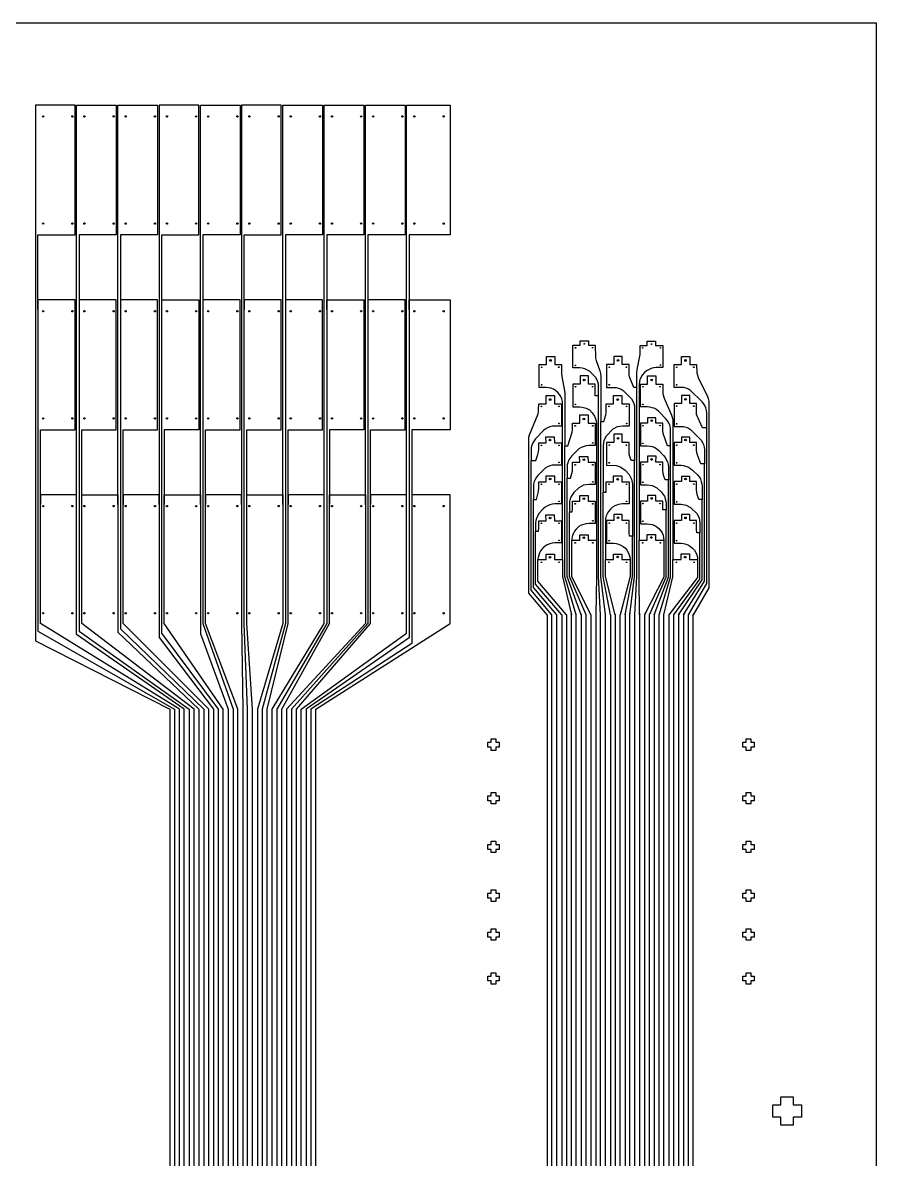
# Model space of a CAD drawing. Header units: inches. Extents: x 12.5 to 52.5, y 12.5 to 82.5.
# Drawn here: x 26.24 to 52.52, y 47.47 to 82.47 of the extents above; entities that cross this region are included whole.
import ezdxf

# ---------------------------------------------------------------- set-up
doc = ezdxf.new("R2010")
doc.units = ezdxf.units.IN
doc.header["$MEASUREMENT"] = 0
doc.layers.add('Foil', color=5, linetype='Continuous')

msp = doc.modelspace()

# ---------------------------------------------------------------- linework, layer by layer
at = {"layer": 'Foil'}
for p, q in [((12.515, 82.466), (52.515, 82.466)), ((52.515, 82.466), (52.515, 12.466)), ((27.847, 79.93), (26.627, 79.93)), ((26.627, 79.93), (26.627, 63.435)), ((27.847, 75.93), (27.847, 79.93)), ((27.897, 67.93), (27.897, 79.93)), ((27.897, 79.93), (29.117, 79.93)), ((29.117, 79.93), (29.117, 75.93)), ((29.167, 67.93), (29.167, 79.93)), ((29.167, 79.93), (30.387, 79.93)), ((30.387, 79.93), (30.387, 75.93)), ((31.657, 79.93), (30.437, 79.93)), ((30.437, 79.93), (30.437, 67.93)), ((31.657, 75.93), (31.657, 79.93)), ((31.707, 67.93), (31.707, 79.93)), ((31.707, 79.93), (32.927, 79.93)), ((32.927, 79.93), (32.927, 75.93)), ((34.197, 79.93), (32.977, 79.93)), ((32.977, 79.93), (32.977, 67.93)), ((34.197, 75.93), (34.197, 79.93)), ((34.247, 67.93), (34.247, 79.93)), ((34.247, 79.93), (35.467, 79.93)), ((35.467, 79.93), (35.467, 75.93)), ((35.517, 67.93), (35.517, 79.93)), ((35.517, 79.93), (36.737, 79.93)), ((36.737, 79.93), (36.737, 75.93)), ((36.787, 67.93), (36.787, 79.93)), ((36.787, 79.93), (38.007, 79.93)), ((38.007, 79.93), (38.007, 75.93)), ((38.057, 67.93), (38.057, 79.93)), ((38.057, 79.93), (39.397, 79.93)), ((39.397, 79.93), (39.397, 75.93)), ((26.707, 73.93), (26.707, 75.93)), ((26.707, 75.93), (27.847, 75.93)), ((29.117, 75.93), (27.977, 75.93)), ((27.977, 75.93), (27.977, 73.93)), ((30.387, 75.93), (29.247, 75.93)), ((29.247, 75.93), (29.247, 73.93)), ((30.517, 73.93), (30.517, 75.93)), ((30.517, 75.93), (31.657, 75.93)), ((32.927, 75.93), (31.787, 75.93)), ((31.787, 75.93), (31.787, 73.93)), ((33.057, 73.93), (33.057, 75.93)), ((33.057, 75.93), (34.197, 75.93)), ((35.467, 75.93), (34.327, 75.93)), ((34.327, 75.93), (34.327, 73.93)), ((36.737, 75.93), (35.597, 75.93)), ((35.597, 75.93), (35.597, 73.93)), ((38.007, 75.93), (36.867, 75.93)), ((36.867, 75.93), (36.867, 73.93)), ((39.397, 75.93), (38.137, 75.93)), ((38.137, 75.93), (38.137, 73.93)), ((26.707, 73.93), (26.707, 73.63)), ((26.707, 73.63), (26.707, 73.93)), ((27.847, 73.93), (26.707, 73.93)), ((26.707, 73.93), (26.707, 63.731)), ((27.847, 69.93), (27.847, 73.93)), ((29.117, 73.93), (27.977, 73.93)), ((27.977, 73.93), (27.977, 73.63)), ((27.977, 73.93), (27.977, 63.729)), ((29.117, 69.93), (29.117, 73.93)), ((29.247, 73.93), (29.247, 73.63)), ((30.387, 73.93), (29.247, 73.93)), ((29.247, 73.93), (29.247, 63.799)), ((30.387, 69.93), (30.387, 73.93)), ((30.517, 73.63), (30.517, 73.93)), ((30.517, 73.93), (31.657, 73.93)), ((30.517, 63.669), (30.517, 73.93)), ((31.657, 73.93), (31.657, 69.93)), ((31.787, 73.93), (31.787, 73.63)), ((32.927, 73.93), (31.787, 73.93)), ((31.787, 73.93), (31.787, 63.968)), ((32.927, 69.93), (32.927, 73.93)), ((34.197, 73.93), (33.057, 73.93)), ((33.057, 73.93), (33.057, 73.63)), ((33.057, 63.968), (33.057, 73.93)), ((34.197, 69.93), (34.197, 73.93)), ((35.467, 73.93), (34.327, 73.93)), ((34.327, 73.93), (34.327, 63.968)), ((34.327, 73.93), (34.327, 73.63)), ((35.467, 69.93), (35.467, 73.93)), ((35.597, 73.93), (35.597, 63.968)), ((35.597, 73.63), (35.597, 73.93)), ((35.597, 73.93), (36.737, 73.93)), ((36.737, 73.93), (36.737, 69.93)), ((38.007, 73.93), (36.867, 73.93)), ((36.867, 73.93), (36.867, 63.968)), ((36.867, 73.93), (36.867, 73.63)), ((38.007, 69.93), (38.007, 73.93)), ((38.137, 73.63), (38.137, 73.93)), ((38.137, 73.93), (39.397, 73.93)), ((38.137, 73.93), (38.137, 63.519)), ((39.397, 73.93), (39.397, 69.93)), ((43.174, 71.835), (43.174, 72.536)), ((43.174, 72.536), (43.397, 72.536)), ((43.397, 72.536), (43.397, 72.666)), ((43.397, 72.666), (43.654, 72.666)), ((43.654, 72.666), (43.654, 72.536)), ((43.654, 72.536), (43.864, 72.536)), ((43.864, 72.536), (43.872, 72.144)), ((45.243, 72.253), (45.243, 72.531)), ((45.243, 72.531), (45.466, 72.531)), ((45.466, 72.531), (45.466, 72.661)), ((45.466, 72.661), (45.723, 72.661)), ((45.723, 72.661), (45.723, 72.531)), ((45.723, 72.531), (45.948, 72.531)), ((45.948, 72.531), (45.948, 71.846)), ((42.358, 71.936), (42.358, 72.191)), ((42.358, 72.191), (42.615, 72.191)), ((42.615, 72.191), (42.615, 71.936)), ((43.872, 72.144), (43.894, 72.06)), ((44.694, 72.191), (44.437, 72.191)), ((44.437, 72.191), (44.437, 71.936)), ((44.694, 71.936), (44.694, 72.191)), ((45.154, 71.782), (45.243, 72.253)), ((46.515, 71.936), (46.515, 72.191)), ((46.515, 72.191), (46.772, 72.191)), ((46.772, 72.191), (46.772, 71.936)), ((42.135, 71.236), (42.135, 71.936)), ((42.135, 71.936), (42.358, 71.936)), ((42.615, 71.936), (42.825, 71.936)), ((42.825, 71.936), (42.825, 71.668)), ((43.387, 71.835), (43.174, 71.835)), ((43.465, 71.83), (43.387, 71.835)), ((43.543, 71.811), (43.465, 71.83)), ((43.682, 71.74), (43.543, 71.811)), ((43.894, 72.06), (44.007, 71.748)), ((44.437, 71.936), (44.214, 71.936)), ((44.214, 71.936), (44.214, 71.235)), ((44.904, 71.936), (44.694, 71.936)), ((44.904, 71.697), (44.904, 71.936)), ((45.145, 71.689), (45.154, 71.782)), ((45.581, 71.82), (45.44, 71.746)), ((45.66, 71.839), (45.581, 71.82)), ((45.739, 71.846), (45.66, 71.839)), ((45.948, 71.846), (45.739, 71.846)), ((46.292, 71.235), (46.292, 71.936)), ((46.292, 71.936), (46.515, 71.936)), ((46.772, 71.936), (46.982, 71.936)), ((46.982, 71.936), (46.988, 71.684)), ((42.825, 71.668), (42.834, 71.574)), ((42.834, 71.574), (42.919, 71.132)), ((43.654, 71.591), (43.397, 71.591)), ((43.397, 71.591), (43.397, 71.336)), ((43.654, 71.336), (43.654, 71.591)), ((43.741, 71.689), (43.682, 71.74)), ((43.87, 71.551), (43.741, 71.689)), ((43.912, 71.484), (43.87, 71.551)), ((43.942, 71.412), (43.912, 71.484)), ((43.961, 71.335), (43.942, 71.412)), ((44.007, 71.748), (44.029, 71.665)), ((44.029, 71.665), (44.037, 71.578)), ((44.037, 71.578), (44.037, 70.187)), ((44.907, 71.635), (44.904, 71.697)), ((44.921, 71.566), (44.907, 71.635)), ((45.055, 71.237), (44.921, 71.566)), ((45.145, 71.237), (45.145, 71.689)), ((45.24, 71.474), (45.216, 71.322)), ((45.308, 71.611), (45.24, 71.474)), ((45.381, 71.694), (45.308, 71.611)), ((45.44, 71.746), (45.381, 71.694)), ((45.476, 71.336), (45.476, 71.591)), ((45.476, 71.591), (45.733, 71.591)), ((45.733, 71.591), (45.733, 71.336)), ((46.988, 71.684), (47.032, 71.54)), ((47.032, 71.54), (47.315, 70.959)), ((42.348, 71.236), (42.135, 71.236)), ((42.436, 71.227), (42.348, 71.236)), ((42.501, 71.212), (42.436, 71.227)), ((42.574, 71.182), (42.501, 71.212)), ((42.642, 71.14), (42.574, 71.182)), ((42.702, 71.089), (42.642, 71.14)), ((42.765, 71.016), (42.702, 71.089)), ((42.919, 71.132), (42.928, 71.038)), ((43.397, 71.336), (43.174, 71.336)), ((43.174, 71.336), (43.174, 70.636)), ((43.864, 71.336), (43.654, 71.336)), ((43.864, 70.979), (43.864, 71.336)), ((43.967, 71.256), (43.961, 71.335)), ((43.967, 70.969), (43.967, 71.256)), ((44.214, 71.235), (44.426, 71.236)), ((44.426, 71.236), (44.504, 71.23)), ((44.504, 71.23), (44.582, 71.211)), ((44.582, 71.211), (44.657, 71.179)), ((44.657, 71.179), (44.721, 71.14)), ((44.721, 71.14), (44.969, 70.892)), ((45.145, 71.237), (45.055, 71.237)), ((45.145, 71.228), (45.145, 71.237)), ((45.146, 65.416), (45.145, 71.237)), ((45.216, 71.322), (45.216, 66.531)), ((45.253, 70.635), (45.253, 71.336)), ((45.253, 71.336), (45.476, 71.336)), ((45.733, 71.336), (45.943, 71.336)), ((45.943, 71.336), (45.947, 71.104)), ((45.947, 71.104), (45.947, 71.037)), ((46.505, 71.236), (46.292, 71.235)), ((46.583, 71.23), (46.505, 71.236)), ((46.66, 71.211), (46.583, 71.23)), ((46.733, 71.181), (46.66, 71.211)), ((46.799, 71.14), (46.733, 71.181)), ((47.152, 70.796), (46.799, 71.14)), ((42.12, 70.556), (42.125, 70.731)), ((42.125, 70.731), (42.348, 70.731)), ((42.348, 70.731), (42.348, 70.986)), ((42.348, 70.986), (42.605, 70.986)), ((42.605, 70.986), (42.605, 70.731)), ((42.605, 70.731), (42.821, 70.731)), ((42.803, 70.954), (42.765, 71.016)), ((42.833, 70.881), (42.803, 70.954)), ((42.821, 70.731), (42.821, 70.046)), ((42.852, 70.804), (42.833, 70.881)), ((42.858, 70.726), (42.852, 70.804)), ((42.858, 65.923), (42.858, 70.726)), ((42.928, 71.038), (42.928, 69.437)), ((43.967, 70.979), (43.864, 70.979)), ((43.967, 65.416), (43.967, 70.979)), ((44.204, 70.52), (44.204, 70.731)), ((44.204, 70.731), (44.427, 70.731)), ((44.427, 70.731), (44.427, 70.986)), ((44.427, 70.986), (44.684, 70.986)), ((44.684, 70.986), (44.684, 70.731)), ((44.684, 70.731), (44.909, 70.731)), ((44.909, 70.731), (44.909, 70.046)), ((44.969, 70.892), (44.98, 70.881)), ((44.98, 70.881), (45.021, 70.815)), ((45.021, 70.815), (45.051, 70.743)), ((45.051, 70.743), (45.07, 70.666)), ((45.947, 71.037), (45.985, 70.904)), ((45.985, 70.904), (46.213, 70.382)), ((46.515, 70.736), (46.292, 70.736)), ((46.292, 70.736), (46.292, 70.035)), ((46.772, 70.991), (46.515, 70.991)), ((46.515, 70.991), (46.515, 70.736)), ((46.772, 70.736), (46.772, 70.991)), ((46.982, 70.736), (46.772, 70.736)), ((46.982, 70.398), (46.982, 70.736)), ((47.198, 70.742), (47.152, 70.796)), ((47.239, 70.675), (47.198, 70.742)), ((47.315, 70.959), (47.342, 70.89)), ((47.342, 70.89), (47.359, 70.816)), ((47.359, 70.816), (47.365, 70.741)), ((47.365, 70.741), (47.365, 65.066)), ((41.837, 69.77), (42.107, 70.423)), ((42.107, 70.423), (42.12, 70.486)), ((42.12, 70.486), (42.12, 70.556)), ((43.174, 70.636), (43.387, 70.636)), ((43.387, 70.636), (43.465, 70.63)), ((43.387, 70.131), (43.387, 70.386)), ((43.387, 70.386), (43.644, 70.386)), ((43.465, 70.63), (43.586, 70.593)), ((43.586, 70.593), (43.682, 70.54)), ((43.644, 70.386), (43.644, 70.131)), ((43.682, 70.54), (43.77, 70.457)), ((43.77, 70.457), (43.843, 70.353)), ((43.843, 70.353), (43.864, 70.3)), ((44.132, 70.187), (44.186, 70.389)), ((44.186, 70.389), (44.199, 70.454)), ((44.199, 70.454), (44.204, 70.52)), ((45.07, 70.666), (45.076, 70.586)), ((45.076, 70.586), (45.076, 68.986)), ((45.465, 70.636), (45.253, 70.635)), ((45.544, 70.629), (45.465, 70.636)), ((45.62, 70.611), (45.544, 70.629)), ((45.693, 70.581), (45.62, 70.611)), ((45.76, 70.54), (45.693, 70.581)), ((45.819, 70.489), (45.76, 70.54)), ((46.039, 70.27), (45.819, 70.489)), ((46.213, 70.382), (46.236, 70.318)), ((47.163, 69.986), (46.982, 70.398)), ((47.269, 70.603), (47.239, 70.675)), ((47.288, 70.527), (47.269, 70.603)), ((47.294, 70.446), (47.288, 70.527)), ((47.294, 69.977), (47.294, 70.446)), ((42.464, 70.02), (42.39, 69.989)), ((42.542, 70.039), (42.464, 70.02)), ((42.622, 70.046), (42.542, 70.039)), ((42.821, 70.046), (42.622, 70.046)), ((43.164, 69.94), (43.164, 70.131)), ((43.164, 70.131), (43.387, 70.131)), ((43.644, 70.131), (43.86, 70.131)), ((43.86, 70.131), (43.86, 69.446)), ((43.864, 70.3), (43.891, 70.205)), ((43.891, 70.205), (43.897, 70.126)), ((43.897, 70.126), (43.897, 66.531)), ((44.037, 70.187), (44.037, 70.183)), ((44.037, 65.416), (44.037, 70.187)), ((44.037, 70.187), (44.132, 70.187)), ((44.542, 70.02), (44.401, 69.946)), ((44.7, 70.046), (44.542, 70.02)), ((44.909, 70.046), (44.7, 70.046)), ((45.476, 70.136), (45.253, 70.136)), ((45.253, 70.136), (45.253, 69.435)), ((45.733, 70.3), (45.476, 70.3)), ((45.476, 70.3), (45.476, 70.136)), ((45.733, 70.136), (45.733, 70.3)), ((45.943, 70.136), (45.733, 70.136)), ((45.943, 69.908), (45.943, 70.136)), ((46.089, 70.211), (46.039, 70.27)), ((46.13, 70.145), (46.089, 70.211)), ((46.16, 70.072), (46.13, 70.145)), ((46.179, 69.995), (46.16, 70.072)), ((46.236, 70.318), (46.251, 70.246)), ((46.251, 70.246), (46.255, 70.181)), ((46.255, 70.181), (46.255, 65.931)), ((46.292, 70.035), (46.505, 70.036)), ((46.505, 70.036), (46.584, 70.029)), ((46.584, 70.029), (46.66, 70.011)), ((46.66, 70.011), (46.73, 69.982)), ((26.787, 67.93), (26.787, 69.93)), ((26.787, 69.93), (27.847, 69.93)), ((28.057, 67.93), (28.057, 69.93)), ((28.057, 69.93), (29.117, 69.93)), ((29.327, 67.93), (29.327, 69.93)), ((29.327, 69.93), (30.387, 69.93)), ((31.657, 69.93), (30.597, 69.93)), ((30.597, 69.93), (30.597, 67.93)), ((31.867, 67.93), (31.867, 69.93)), ((31.867, 69.93), (32.927, 69.93)), ((33.137, 67.93), (33.137, 69.93)), ((33.137, 69.93), (34.197, 69.93)), ((34.407, 67.93), (34.407, 69.93)), ((34.407, 69.93), (35.467, 69.93)), ((36.737, 69.93), (35.677, 69.93)), ((35.677, 69.93), (35.677, 67.93)), ((36.947, 67.93), (36.947, 69.93)), ((36.947, 69.93), (38.007, 69.93)), ((39.397, 69.93), (38.217, 69.93)), ((38.217, 69.93), (38.217, 67.93)), ((41.818, 69.701), (41.837, 69.77)), ((41.818, 69.633), (41.818, 69.701)), ((42.029, 69.653), (41.98, 69.594)), ((42.263, 69.894), (42.029, 69.653)), ((42.323, 69.947), (42.263, 69.894)), ((42.39, 69.989), (42.323, 69.947)), ((42.348, 69.531), (42.344, 69.715)), ((42.344, 69.715), (42.6, 69.715)), ((42.6, 69.715), (42.605, 69.531)), ((43.02, 69.437), (43.157, 69.854)), ((43.157, 69.854), (43.164, 69.94)), ((44.198, 69.738), (44.13, 69.601)), ((44.401, 69.946), (44.198, 69.738)), ((44.694, 69.791), (44.437, 69.791)), ((44.437, 69.791), (44.437, 69.536)), ((44.694, 69.536), (44.694, 69.791)), ((45.951, 69.817), (45.943, 69.908)), ((46.089, 69.437), (45.951, 69.817)), ((46.185, 69.916), (46.179, 69.995)), ((46.185, 69.428), (46.185, 69.916)), ((46.516, 69.7), (46.515, 69.536)), ((46.773, 69.7), (46.516, 69.7)), ((46.73, 69.982), (46.797, 69.942)), ((46.772, 69.536), (46.773, 69.7)), ((46.797, 69.942), (47.128, 69.611)), ((47.294, 69.986), (47.163, 69.986)), ((47.294, 65.193), (47.294, 69.986)), ((41.818, 64.895), (41.818, 69.633)), ((41.894, 69.383), (41.888, 69.305)), ((41.888, 69.305), (41.888, 68.986)), ((41.912, 69.457), (41.894, 69.383)), ((41.942, 69.53), (41.912, 69.457)), ((41.98, 69.594), (41.942, 69.53)), ((42.118, 69.253), (42.125, 69.339)), ((42.125, 69.339), (42.125, 69.531)), ((42.125, 69.531), (42.348, 69.531)), ((42.605, 69.531), (42.821, 69.531)), ((42.821, 69.531), (42.821, 68.846)), ((42.928, 69.437), (42.928, 69.428)), ((42.928, 65.416), (42.928, 69.437)), ((42.928, 69.437), (43.02, 69.437)), ((43.362, 69.347), (43.139, 69.126)), ((43.429, 69.389), (43.362, 69.347)), ((43.58, 69.439), (43.429, 69.389)), ((43.661, 69.446), (43.58, 69.439)), ((43.86, 69.446), (43.661, 69.446)), ((44.13, 69.601), (44.107, 69.45)), ((44.107, 69.45), (44.107, 68.008)), ((44.437, 69.536), (44.214, 69.536)), ((44.214, 69.536), (44.214, 68.835)), ((44.904, 69.536), (44.694, 69.536)), ((44.904, 69.267), (44.904, 69.536)), ((45.253, 69.435), (45.465, 69.436)), ((45.465, 69.436), (45.554, 69.422)), ((45.554, 69.422), (45.62, 69.411)), ((45.62, 69.411), (45.695, 69.38)), ((45.695, 69.38), (45.757, 69.342)), ((45.757, 69.342), (45.819, 69.289)), ((46.185, 69.437), (46.089, 69.437)), ((46.185, 65.392), (46.185, 69.437)), ((46.515, 69.536), (46.292, 69.536)), ((46.292, 69.536), (46.292, 68.836)), ((46.982, 69.536), (46.772, 69.536)), ((46.982, 69.311), (46.982, 69.536)), ((46.991, 69.218), (46.982, 69.311)), ((47.128, 69.611), (47.169, 69.544)), ((47.169, 69.544), (47.199, 69.473)), ((47.199, 69.473), (47.218, 69.395)), ((47.218, 69.395), (47.224, 69.316)), ((47.224, 69.316), (47.224, 68.887)), ((41.888, 68.986), (41.888, 68.982)), ((41.888, 64.991), (41.888, 68.986)), ((41.888, 68.986), (42.03, 68.986)), ((42.03, 68.986), (42.096, 69.172)), ((42.096, 69.172), (42.118, 69.253)), ((43.05, 69.001), (43.003, 68.854)), ((43.139, 69.126), (43.05, 69.001)), ((43.387, 68.931), (43.382, 69.107)), ((43.382, 69.107), (43.639, 69.107)), ((43.639, 69.107), (43.644, 68.931)), ((44.911, 69.184), (44.904, 69.267)), ((44.931, 69.104), (44.911, 69.184)), ((44.972, 68.987), (44.931, 69.104)), ((45.076, 68.986), (44.972, 68.987)), ((45.076, 68.986), (45.076, 68.97)), ((45.076, 65.416), (45.076, 68.986)), ((45.477, 69.117), (45.476, 68.936)), ((45.734, 69.117), (45.477, 69.117)), ((45.733, 68.936), (45.734, 69.117)), ((45.819, 69.289), (45.969, 69.14)), ((45.969, 69.14), (46.019, 69.082)), ((46.019, 69.082), (46.09, 68.942)), ((47.017, 69.126), (46.991, 69.218)), ((47.113, 68.887), (47.017, 69.126)), ((42.206, 68.636), (42.099, 68.526)), ((42.323, 68.747), (42.206, 68.636)), ((42.391, 68.789), (42.323, 68.747)), ((42.464, 68.82), (42.391, 68.789)), ((42.542, 68.839), (42.464, 68.82)), ((42.622, 68.846), (42.542, 68.839)), ((42.821, 68.846), (42.622, 68.846)), ((43.003, 68.854), (42.998, 68.777)), ((42.998, 68.777), (42.998, 68.437)), ((43.144, 68.584), (43.159, 68.654)), ((43.159, 68.654), (43.164, 68.726)), ((43.164, 68.726), (43.164, 68.931)), ((43.164, 68.931), (43.387, 68.931)), ((43.644, 68.931), (43.86, 68.931)), ((43.86, 68.931), (43.86, 68.246)), ((44.214, 68.835), (44.426, 68.836)), ((44.426, 68.836), (44.505, 68.829)), ((44.505, 68.829), (44.581, 68.811)), ((44.581, 68.811), (44.654, 68.781)), ((44.654, 68.781), (44.78, 68.689)), ((44.78, 68.689), (44.91, 68.551)), ((45.476, 68.936), (45.253, 68.936)), ((45.253, 68.936), (45.253, 68.235)), ((45.943, 68.936), (45.733, 68.936)), ((45.943, 68.688), (45.943, 68.936)), ((45.95, 68.605), (45.943, 68.688)), ((45.968, 68.531), (45.95, 68.605)), ((46.09, 68.942), (46.109, 68.866)), ((46.109, 68.866), (46.115, 68.786)), ((46.115, 68.786), (46.115, 68.387)), ((46.292, 68.836), (46.505, 68.836)), ((46.505, 68.836), (46.582, 68.83)), ((46.582, 68.83), (46.733, 68.781)), ((46.733, 68.781), (46.798, 68.741)), ((46.798, 68.741), (46.859, 68.689)), ((46.859, 68.689), (47.008, 68.54)), ((47.224, 68.887), (47.113, 68.887)), ((47.224, 68.887), (47.224, 68.876)), ((47.224, 65.269), (47.224, 68.887)), ((41.965, 68.256), (41.958, 68.177)), ((41.983, 68.333), (41.965, 68.256)), ((42.01, 68.4), (41.983, 68.333)), ((42.051, 68.468), (42.01, 68.4)), ((42.099, 68.526), (42.051, 68.468)), ((42.125, 68.122), (42.125, 68.331)), ((42.125, 68.331), (42.348, 68.331)), ((42.348, 68.331), (42.348, 68.512)), ((42.348, 68.512), (42.605, 68.512)), ((42.605, 68.512), (42.605, 68.331)), ((42.605, 68.331), (42.821, 68.331)), ((42.821, 68.331), (42.821, 67.646)), ((42.998, 68.437), (42.998, 68.429)), ((42.998, 65.416), (42.998, 68.437)), ((42.998, 68.437), (43.1, 68.437)), ((43.1, 68.437), (43.144, 68.584)), ((44.204, 68.1), (44.204, 68.331)), ((44.204, 68.331), (44.427, 68.331)), ((44.427, 68.331), (44.425, 68.509)), ((44.425, 68.509), (44.682, 68.509)), ((44.682, 68.509), (44.684, 68.331)), ((44.684, 68.331), (44.909, 68.331)), ((44.909, 68.331), (44.909, 67.646)), ((44.91, 68.551), (44.981, 68.413)), ((44.981, 68.413), (45.006, 68.256)), ((45.006, 68.256), (45.006, 66.656)), ((46.016, 68.387), (45.968, 68.531)), ((46.115, 68.387), (46.016, 68.387)), ((46.115, 68.387), (46.115, 68.376)), ((46.115, 65.389), (46.115, 68.387)), ((46.515, 68.336), (46.292, 68.336)), ((46.292, 68.336), (46.292, 67.636)), ((46.772, 68.489), (46.515, 68.489)), ((46.515, 68.489), (46.515, 68.336)), ((46.772, 68.336), (46.772, 68.489)), ((46.982, 68.336), (46.772, 68.336)), ((46.982, 68.085), (46.982, 68.336)), ((47.008, 68.54), (47.058, 68.482)), ((47.058, 68.482), (47.099, 68.415)), ((47.099, 68.415), (47.129, 68.343)), ((47.129, 68.343), (47.148, 68.266)), ((47.148, 68.266), (47.154, 68.186)), ((27.897, 67.93), (26.787, 67.93)), ((26.787, 67.93), (26.787, 67.63)), ((26.787, 63.968), (26.787, 67.93)), ((27.897, 63.622), (27.897, 67.93)), ((27.897, 67.63), (27.897, 67.93)), ((28.057, 63.968), (28.057, 67.93)), ((28.057, 67.93), (29.167, 67.93)), ((28.057, 67.63), (28.057, 67.93)), ((29.167, 67.93), (29.167, 63.698)), ((29.167, 67.63), (29.167, 67.93)), ((30.437, 67.93), (29.327, 67.93)), ((29.327, 67.93), (29.327, 67.63)), ((29.327, 63.968), (29.327, 67.93)), ((30.437, 67.93), (30.437, 63.529)), ((30.437, 67.63), (30.437, 67.93)), ((30.597, 67.93), (30.597, 67.63)), ((30.597, 63.968), (30.597, 67.93)), ((30.597, 67.93), (31.707, 67.93)), ((31.707, 67.93), (31.707, 63.65)), ((31.707, 67.63), (31.707, 67.93)), ((32.977, 67.93), (31.867, 67.93)), ((31.867, 67.93), (31.867, 67.63)), ((31.867, 63.968), (31.867, 67.93)), ((32.977, 67.93), (32.977, 63.968)), ((32.977, 67.63), (32.977, 67.93)), ((33.137, 67.63), (33.137, 67.93)), ((33.137, 63.968), (33.137, 67.93)), ((33.137, 67.93), (34.247, 67.93)), ((34.247, 67.93), (34.247, 63.968)), ((34.247, 67.63), (34.247, 67.93)), ((34.407, 63.968), (34.407, 67.93)), ((35.517, 67.93), (34.407, 67.93)), ((34.407, 67.93), (34.407, 67.63)), ((35.517, 63.968), (35.517, 67.93)), ((35.517, 67.63), (35.517, 67.93)), ((35.677, 67.93), (35.677, 67.63)), ((35.677, 63.968), (35.677, 67.93)), ((35.677, 67.93), (36.787, 67.93)), ((36.787, 67.63), (36.787, 67.93)), ((36.787, 67.93), (36.787, 63.968)), ((36.947, 63.968), (36.947, 67.93)), ((38.057, 67.93), (36.947, 67.93)), ((36.947, 67.93), (36.947, 67.63)), ((38.057, 67.63), (38.057, 67.93)), ((38.057, 63.669), (38.057, 67.93)), ((38.217, 67.93), (38.217, 67.63)), ((39.397, 67.93), (38.217, 67.93)), ((38.217, 67.93), (38.217, 63.352)), ((39.397, 63.968), (39.397, 67.93)), ((41.958, 68.177), (41.958, 67.787)), ((42.05, 67.787), (42.106, 67.987)), ((42.106, 67.987), (42.121, 68.055)), ((42.121, 68.055), (42.125, 68.122)), ((43.209, 67.998), (43.119, 67.871)), ((43.363, 68.148), (43.209, 67.998)), ((43.43, 68.189), (43.363, 68.148)), ((43.387, 67.731), (43.387, 67.903)), ((43.387, 67.903), (43.644, 67.903)), ((43.503, 68.22), (43.43, 68.189)), ((43.581, 68.239), (43.503, 68.22)), ((43.661, 68.246), (43.581, 68.239)), ((43.644, 67.903), (43.644, 67.731)), ((43.86, 68.246), (43.661, 68.246)), ((44.107, 68.008), (44.107, 68.003)), ((44.107, 65.416), (44.107, 68.008)), ((44.107, 68.008), (44.195, 68.008)), ((44.195, 68.008), (44.204, 68.1)), ((45.253, 68.235), (45.466, 68.235)), ((45.466, 68.235), (45.62, 68.211)), ((45.731, 67.904), (45.475, 67.904)), ((45.475, 67.904), (45.476, 67.736)), ((45.62, 68.211), (45.759, 68.141)), ((45.733, 67.736), (45.731, 67.904)), ((45.759, 68.141), (45.899, 68.01)), ((45.899, 68.01), (45.949, 67.951)), ((45.949, 67.951), (45.991, 67.884)), ((46.988, 68.009), (46.982, 68.085)), ((47.005, 67.934), (46.988, 68.009)), ((47.052, 67.787), (47.005, 67.934)), ((47.154, 68.186), (47.154, 67.787)), ((41.958, 67.787), (41.958, 67.775)), ((41.958, 65.075), (41.958, 67.787)), ((41.958, 67.787), (42.05, 67.787)), ((42.389, 67.589), (42.323, 67.547)), ((42.464, 67.62), (42.389, 67.589)), ((42.541, 67.639), (42.464, 67.62)), ((42.622, 67.646), (42.541, 67.639)), ((42.821, 67.646), (42.622, 67.646)), ((43.073, 67.726), (43.068, 67.65)), ((43.068, 67.65), (43.068, 67.408)), ((43.092, 67.804), (43.073, 67.726)), ((43.119, 67.871), (43.092, 67.804)), ((43.164, 67.5), (43.164, 67.731)), ((43.164, 67.731), (43.387, 67.731)), ((43.644, 67.731), (43.857, 67.731)), ((43.857, 67.731), (43.857, 67.046)), ((44.47, 67.59), (44.399, 67.545)), ((44.577, 67.629), (44.47, 67.59)), ((44.7, 67.646), (44.577, 67.629)), ((44.909, 67.646), (44.7, 67.646)), ((45.476, 67.736), (45.253, 67.736)), ((45.253, 67.736), (45.253, 67.035)), ((45.943, 67.736), (45.733, 67.736)), ((45.943, 67.463), (45.943, 67.736)), ((45.991, 67.884), (46.039, 67.735)), ((46.039, 67.735), (46.045, 67.656)), ((46.045, 67.656), (46.045, 67.463)), ((46.292, 67.636), (46.505, 67.636)), ((46.505, 67.636), (46.66, 67.611)), ((46.66, 67.611), (46.799, 67.54)), ((47.154, 67.787), (47.052, 67.787)), ((47.154, 67.787), (47.154, 67.778)), ((47.154, 65.308), (47.154, 67.787)), ((42.052, 67.202), (42.037, 67.137)), ((42.081, 67.273), (42.052, 67.202)), ((42.121, 67.339), (42.081, 67.273)), ((42.263, 67.494), (42.121, 67.339)), ((42.323, 67.547), (42.263, 67.494)), ((42.348, 67.131), (42.346, 67.315)), ((42.346, 67.315), (42.603, 67.315)), ((42.603, 67.315), (42.605, 67.131)), ((43.068, 67.408), (43.068, 67.383)), ((43.068, 65.416), (43.068, 67.408)), ((43.068, 67.408), (43.156, 67.408)), ((43.156, 67.408), (43.164, 67.5)), ((44.183, 67.201), (44.177, 67.122)), ((44.203, 67.281), (44.183, 67.201)), ((44.229, 67.345), (44.203, 67.281)), ((44.273, 67.416), (44.229, 67.345)), ((44.341, 67.494), (44.273, 67.416)), ((44.399, 67.545), (44.341, 67.494)), ((44.692, 67.321), (44.435, 67.321)), ((44.435, 67.321), (44.437, 67.136)), ((44.694, 67.136), (44.692, 67.321)), ((46.045, 67.463), (45.943, 67.463)), ((46.045, 67.463), (46.045, 67.451)), ((46.045, 65.392), (46.045, 67.463)), ((46.516, 67.318), (46.515, 67.136)), ((46.773, 67.318), (46.516, 67.318)), ((46.772, 67.136), (46.773, 67.318)), ((46.799, 67.54), (46.988, 67.352)), ((46.988, 67.352), (47.03, 67.284)), ((47.03, 67.284), (47.059, 67.213)), ((47.059, 67.213), (47.078, 67.135)), ((42.037, 67.137), (42.028, 67.05)), ((42.028, 67.05), (42.028, 66.808)), ((42.117, 66.808), (42.125, 66.899)), ((42.125, 66.899), (42.125, 67.131)), ((42.125, 67.131), (42.348, 67.131)), ((42.605, 67.131), (42.821, 67.131)), ((42.821, 67.131), (42.821, 66.446)), ((43.275, 66.866), (43.229, 66.81)), ((43.363, 66.948), (43.275, 66.866)), ((43.429, 66.989), (43.363, 66.948)), ((43.581, 67.039), (43.429, 66.989)), ((43.661, 67.046), (43.581, 67.039)), ((43.857, 67.046), (43.661, 67.046)), ((44.177, 67.122), (44.177, 65.931)), ((44.437, 67.136), (44.214, 67.136)), ((44.214, 67.136), (44.214, 66.435)), ((44.904, 67.136), (44.694, 67.136)), ((44.904, 66.761), (44.904, 67.136)), ((45.253, 67.035), (45.465, 67.036)), ((45.465, 67.036), (45.544, 67.029)), ((45.544, 67.029), (45.619, 67.012)), ((45.619, 67.012), (45.697, 66.978)), ((45.697, 66.978), (45.76, 66.94)), ((45.76, 66.94), (45.819, 66.889)), ((45.819, 66.889), (45.879, 66.822)), ((46.515, 67.136), (46.292, 67.136)), ((46.292, 67.136), (46.292, 66.435)), ((46.982, 67.136), (46.772, 67.136)), ((46.982, 66.862), (46.982, 67.136)), ((46.993, 66.757), (46.982, 66.862)), ((47.078, 67.135), (47.084, 67.056)), ((47.084, 67.056), (47.084, 66.755)), ((42.028, 66.808), (42.028, 66.803)), ((42.028, 65.172), (42.028, 66.808)), ((42.028, 66.808), (42.117, 66.808)), ((43.143, 66.597), (43.138, 66.531)), ((43.138, 66.531), (43.138, 66.525)), ((43.138, 65.416), (43.138, 66.531)), ((43.138, 66.531), (43.387, 66.531)), ((43.161, 66.674), (43.143, 66.597)), ((43.19, 66.744), (43.161, 66.674)), ((43.229, 66.81), (43.19, 66.744)), ((43.387, 66.531), (43.385, 66.7)), ((43.385, 66.7), (43.642, 66.7)), ((43.642, 66.7), (43.644, 66.531)), ((43.644, 66.531), (43.897, 66.531)), ((43.897, 66.531), (43.897, 66.527)), ((43.897, 66.531), (43.897, 65.416)), ((44.914, 66.657), (44.904, 66.761)), ((45.006, 66.656), (44.914, 66.657)), ((45.006, 66.656), (45.006, 66.643)), ((45.006, 65.416), (45.006, 66.656)), ((45.216, 66.531), (45.216, 66.522)), ((45.216, 65.416), (45.216, 66.531)), ((45.216, 66.531), (45.466, 66.531)), ((45.466, 66.531), (45.465, 66.708)), ((45.465, 66.708), (45.722, 66.708)), ((45.722, 66.708), (45.723, 66.531)), ((45.723, 66.531), (45.975, 66.531)), ((45.879, 66.822), (45.92, 66.756)), ((45.92, 66.756), (45.95, 66.682)), ((45.95, 66.682), (45.969, 66.606)), ((45.969, 66.606), (45.975, 66.531)), ((45.975, 66.531), (45.975, 66.521)), ((45.975, 66.531), (45.975, 65.392)), ((47.084, 66.755), (46.993, 66.757)), ((47.084, 66.755), (47.084, 66.749)), ((47.084, 65.333), (47.084, 66.755)), ((42.19, 66.211), (42.151, 66.146)), ((42.239, 66.27), (42.19, 66.211)), ((42.263, 66.294), (42.239, 66.27)), ((42.322, 66.346), (42.263, 66.294)), ((42.383, 66.385), (42.322, 66.346)), ((42.465, 66.421), (42.383, 66.385)), ((42.542, 66.439), (42.465, 66.421)), ((42.622, 66.446), (42.542, 66.439)), ((42.821, 66.446), (42.622, 66.446)), ((44.214, 66.435), (44.426, 66.436)), ((44.426, 66.436), (44.504, 66.43)), ((44.504, 66.43), (44.581, 66.411)), ((44.581, 66.411), (44.654, 66.381)), ((44.654, 66.381), (44.72, 66.341)), ((44.72, 66.341), (44.79, 66.28)), ((44.79, 66.28), (44.84, 66.221)), ((44.84, 66.221), (44.881, 66.155)), ((44.881, 66.155), (44.911, 66.082)), ((46.292, 66.435), (46.505, 66.436)), ((46.505, 66.436), (46.583, 66.43)), ((46.583, 66.43), (46.659, 66.411)), ((46.659, 66.411), (46.732, 66.381)), ((46.732, 66.381), (46.799, 66.34)), ((46.799, 66.34), (46.859, 66.289)), ((46.859, 66.289), (46.918, 66.222)), ((46.918, 66.222), (46.959, 66.155)), ((46.959, 66.155), (46.99, 66.081)), ((42.098, 65.268), (42.099, 65.931)), ((42.105, 66.001), (42.099, 65.931)), ((42.099, 65.931), (42.099, 65.927)), ((42.099, 65.931), (42.348, 65.931)), ((42.122, 66.074), (42.105, 66.001)), ((42.151, 66.146), (42.122, 66.074)), ((42.348, 65.931), (42.348, 66.101)), ((42.348, 66.101), (42.604, 66.101)), ((42.604, 66.101), (42.605, 65.931)), ((42.605, 65.931), (42.858, 65.931)), ((42.858, 65.931), (42.858, 65.416)), ((44.177, 65.931), (44.177, 65.916)), ((44.177, 65.416), (44.177, 65.931)), ((44.177, 65.931), (44.427, 65.931)), ((44.427, 65.931), (44.427, 66.098)), ((44.427, 66.098), (44.684, 66.098)), ((44.684, 66.098), (44.684, 65.931)), ((44.684, 65.931), (44.936, 65.931)), ((44.911, 66.082), (44.93, 66.005)), ((44.93, 66.005), (44.936, 65.931)), ((44.936, 65.931), (44.936, 65.93)), ((44.936, 65.931), (44.936, 65.416)), ((46.255, 65.931), (46.255, 65.918)), ((46.255, 65.404), (46.255, 65.931)), ((46.255, 65.931), (46.505, 65.931)), ((46.505, 65.931), (46.505, 66.108)), ((46.505, 66.108), (46.762, 66.108)), ((46.762, 66.108), (46.762, 65.931)), ((46.762, 65.931), (47.014, 65.931)), ((46.99, 66.081), (47.008, 66.006)), ((47.008, 66.006), (47.014, 65.931)), ((47.014, 65.931), (47.014, 65.928)), ((47.014, 65.931), (47.014, 65.382)), ((42.83, 64.236), (42.028, 65.172)), ((42.98, 64.236), (42.098, 65.268)), ((42.858, 65.416), (43.13, 64.236)), ((43.28, 64.236), (42.928, 65.416)), ((43.43, 64.236), (42.998, 65.416)), ((43.58, 64.236), (43.068, 65.416)), ((43.73, 64.236), (43.138, 65.416)), ((43.897, 65.416), (43.88, 64.236)), ((44.03, 64.236), (43.967, 65.416)), ((44.18, 64.236), (44.037, 65.416)), ((44.33, 64.236), (44.107, 65.416)), ((44.48, 64.236), (44.177, 65.416)), ((44.936, 65.416), (44.63, 64.236)), ((44.78, 64.236), (45.006, 65.416)), ((44.93, 64.236), (45.076, 65.416)), ((45.08, 64.236), (45.146, 65.416)), ((45.23, 64.236), (45.216, 65.416)), ((45.975, 65.392), (45.38, 64.236)), ((45.53, 64.236), (46.045, 65.392)), ((45.68, 64.236), (46.115, 65.389)), ((45.83, 64.236), (46.185, 65.392)), ((45.98, 64.236), (46.255, 65.404)), ((47.014, 65.382), (46.13, 64.236)), ((46.28, 64.236), (47.084, 65.333)), ((46.43, 64.236), (47.154, 65.308)), ((46.58, 64.236), (47.224, 65.269)), ((46.73, 64.236), (47.294, 65.193)), ((42.38, 64.236), (41.818, 64.895)), ((42.53, 64.236), (41.888, 64.991)), ((42.68, 64.236), (41.958, 65.075)), ((47.365, 65.066), (46.88, 64.236)), ((42.344, 64.278), (42.38, 64.236)), ((42.38, 64.236), (42.38, 37.236)), ((42.53, 64.236), (42.514, 64.254)), ((42.53, 37.236), (42.53, 64.236)), ((42.68, 64.236), (42.665, 64.253)), ((42.68, 37.236), (42.68, 64.236)), ((42.816, 64.253), (42.83, 64.236)), ((42.83, 64.236), (42.83, 37.236)), ((42.969, 64.249), (42.98, 64.236)), ((42.98, 64.236), (42.98, 37.236)), ((43.13, 64.236), (43.124, 64.264)), ((43.13, 37.236), (43.13, 64.236)), ((43.28, 64.236), (43.273, 64.261)), ((43.28, 37.236), (43.28, 64.236)), ((43.421, 64.26), (43.43, 64.236)), ((43.43, 64.236), (43.43, 37.236)), ((43.58, 64.236), (43.571, 64.256)), ((43.58, 37.236), (43.58, 64.236)), ((43.722, 64.251), (43.73, 64.236)), ((43.73, 64.236), (43.73, 37.236)), ((43.88, 64.246), (43.88, 64.236)), ((43.88, 64.236), (43.88, 37.236)), ((44.03, 64.236), (44.029, 64.252)), ((44.03, 37.236), (44.03, 64.236)), ((44.18, 64.236), (44.178, 64.256)), ((44.18, 37.236), (44.18, 64.236)), ((44.327, 64.255), (44.33, 64.236)), ((44.33, 64.236), (44.33, 37.236)), ((44.475, 64.254), (44.48, 64.236)), ((44.48, 64.236), (44.48, 37.236)), ((44.63, 64.236), (44.636, 64.257)), ((44.63, 37.236), (44.63, 64.236)), ((44.786, 64.269), (44.78, 64.236)), ((44.78, 64.236), (44.78, 37.236)), ((44.93, 64.236), (44.934, 64.268)), ((44.93, 37.236), (44.93, 64.236)), ((45.08, 64.236), (45.082, 64.274)), ((45.08, 37.236), (45.08, 64.236)), ((45.23, 64.281), (45.23, 64.236)), ((45.23, 64.236), (45.23, 37.236)), ((45.405, 64.283), (45.38, 64.236)), ((45.38, 64.236), (45.38, 37.236)), ((45.53, 64.236), (45.544, 64.268)), ((45.53, 37.236), (45.53, 64.236)), ((45.696, 64.278), (45.68, 64.236)), ((45.68, 64.236), (45.68, 37.236)), ((45.83, 64.236), (45.84, 64.27)), ((45.83, 37.236), (45.83, 64.236)), ((45.98, 64.236), (45.989, 64.275)), ((45.98, 37.236), (45.98, 64.236)), ((46.152, 64.264), (46.13, 64.236)), ((46.13, 64.236), (46.13, 37.236)), ((46.28, 64.236), (46.315, 64.283)), ((46.28, 37.236), (46.28, 64.236)), ((46.455, 64.273), (46.43, 64.236)), ((46.43, 64.236), (46.43, 37.236)), ((46.612, 64.286), (46.58, 64.236)), ((46.58, 64.236), (46.58, 37.236)), ((46.73, 64.236), (46.758, 64.284)), ((46.73, 37.236), (46.73, 64.236)), ((46.88, 64.236), (46.905, 64.278)), ((46.88, 37.236), (46.88, 64.236)), ((26.707, 63.731), (30.912, 61.331)), ((31.062, 61.331), (26.787, 63.968)), ((27.977, 63.729), (31.362, 61.331)), ((31.512, 61.331), (28.057, 63.968)), ((29.247, 63.799), (31.812, 61.331)), ((31.962, 61.331), (29.327, 63.968)), ((32.412, 61.331), (30.597, 63.968)), ((31.787, 63.968), (32.712, 61.331)), ((32.862, 61.331), (31.867, 63.968)), ((32.977, 63.968), (33.012, 61.331)), ((33.162, 61.331), (33.057, 63.968)), ((33.312, 61.331), (33.137, 63.968)), ((34.247, 63.968), (33.462, 61.331)), ((34.327, 63.968), (33.612, 61.331)), ((33.762, 61.331), (34.407, 63.968)), ((33.912, 61.331), (35.517, 63.968)), ((35.597, 63.968), (34.062, 61.331)), ((34.212, 61.331), (35.677, 63.968)), ((36.787, 63.968), (34.362, 61.331)), ((36.867, 63.968), (34.512, 61.331)), ((34.662, 61.331), (36.947, 63.968)), ((35.262, 61.331), (39.397, 63.968)), ((26.627, 63.435), (30.762, 61.331)), ((31.212, 61.331), (27.897, 63.622)), ((29.167, 63.698), (31.662, 61.331)), ((30.437, 63.529), (32.112, 61.331)), ((32.262, 61.331), (30.517, 63.669)), ((31.707, 63.65), (32.562, 61.331)), ((34.812, 61.331), (38.057, 63.669)), ((38.137, 63.519), (34.962, 61.331)), ((38.217, 63.352), (35.112, 61.331)), ((30.762, 61.331), (30.762, 34.331)), ((30.912, 61.331), (30.912, 34.331)), ((31.062, 34.331), (31.062, 61.331)), ((31.212, 34.331), (31.212, 61.331)), ((31.362, 61.331), (31.362, 34.331)), ((31.512, 34.331), (31.512, 61.331)), ((31.662, 61.331), (31.662, 34.331)), ((31.812, 61.331), (31.812, 34.331)), ((31.962, 34.331), (31.962, 61.331)), ((32.112, 61.331), (32.112, 34.331)), ((32.262, 34.331), (32.262, 61.331)), ((32.412, 34.331), (32.412, 61.331)), ((32.562, 61.331), (32.562, 34.331)), ((32.712, 61.331), (32.712, 34.331)), ((32.862, 34.331), (32.862, 61.331)), ((33.012, 61.331), (33.012, 34.331)), ((33.162, 34.331), (33.162, 61.331)), ((33.312, 34.331), (33.312, 61.331)), ((33.462, 61.331), (33.462, 34.331)), ((33.612, 61.331), (33.612, 34.331)), ((33.762, 34.331), (33.762, 61.331)), ((33.912, 34.331), (33.912, 61.331)), ((34.062, 61.331), (34.062, 34.331)), ((34.212, 34.331), (34.212, 61.331)), ((34.362, 61.331), (34.362, 34.331)), ((34.512, 61.331), (34.512, 34.331)), ((34.662, 34.331), (34.662, 61.331)), ((34.812, 34.331), (34.812, 61.331)), ((34.962, 61.331), (34.962, 34.331)), ((35.112, 61.331), (35.112, 34.331)), ((35.262, 34.331), (35.262, 61.331)), ((40.556, 60.159), (40.556, 60.309)), ((40.556, 60.309), (40.656, 60.309)), ((40.656, 60.309), (40.656, 60.409)), ((40.656, 60.409), (40.806, 60.409)), ((40.806, 60.409), (40.806, 60.309)), ((40.806, 60.309), (40.906, 60.309)), ((40.906, 60.309), (40.906, 60.159)), ((48.406, 60.159), (48.406, 60.309)), ((48.406, 60.309), (48.506, 60.309)), ((48.506, 60.309), (48.506, 60.409)), ((48.506, 60.409), (48.656, 60.409)), ((48.656, 60.409), (48.656, 60.309)), ((48.656, 60.309), (48.756, 60.309)), ((48.756, 60.309), (48.756, 60.159)), ((40.656, 60.159), (40.556, 60.159)), ((40.656, 60.059), (40.656, 60.159)), ((40.806, 60.059), (40.656, 60.059)), ((40.906, 60.159), (40.806, 60.159)), ((40.806, 60.159), (40.806, 60.059)), ((48.506, 60.159), (48.406, 60.159)), ((48.506, 60.059), (48.506, 60.159)), ((48.656, 60.059), (48.506, 60.059)), ((48.756, 60.159), (48.656, 60.159)), ((48.656, 60.159), (48.656, 60.059)), ((40.556, 58.509), (40.556, 58.659)), ((40.556, 58.659), (40.656, 58.659)), ((40.656, 58.509), (40.556, 58.509)), ((40.656, 58.659), (40.656, 58.759)), ((40.656, 58.759), (40.806, 58.759)), ((40.656, 58.409), (40.656, 58.509)), ((40.806, 58.759), (40.806, 58.659)), ((40.806, 58.659), (40.906, 58.659)), ((40.906, 58.509), (40.806, 58.509)), ((40.806, 58.509), (40.806, 58.409)), ((40.906, 58.659), (40.906, 58.509)), ((48.406, 58.509), (48.406, 58.659)), ((48.406, 58.659), (48.506, 58.659)), ((48.506, 58.509), (48.406, 58.509)), ((48.506, 58.659), (48.506, 58.759)), ((48.506, 58.759), (48.656, 58.759)), ((48.506, 58.409), (48.506, 58.509)), ((48.656, 58.759), (48.656, 58.659)), ((48.656, 58.659), (48.756, 58.659)), ((48.756, 58.509), (48.656, 58.509)), ((48.656, 58.509), (48.656, 58.409)), ((48.756, 58.659), (48.756, 58.509)), ((40.806, 58.409), (40.656, 58.409)), ((48.656, 58.409), (48.506, 58.409)), ((40.556, 57.009), (40.556, 57.159)), ((40.556, 57.159), (40.656, 57.159)), ((40.656, 57.159), (40.656, 57.259)), ((40.656, 57.259), (40.806, 57.259)), ((40.806, 57.259), (40.806, 57.159)), ((40.806, 57.159), (40.906, 57.159)), ((40.906, 57.159), (40.906, 57.009)), ((48.406, 57.009), (48.406, 57.159)), ((48.406, 57.159), (48.506, 57.159)), ((48.506, 57.159), (48.506, 57.259)), ((48.506, 57.259), (48.656, 57.259)), ((48.656, 57.259), (48.656, 57.159)), ((48.656, 57.159), (48.756, 57.159)), ((48.756, 57.159), (48.756, 57.009)), ((40.656, 57.009), (40.556, 57.009)), ((40.656, 56.909), (40.656, 57.009)), ((40.806, 56.909), (40.656, 56.909)), ((40.906, 57.009), (40.806, 57.009)), ((40.806, 57.009), (40.806, 56.909)), ((48.506, 57.009), (48.406, 57.009)), ((48.506, 56.909), (48.506, 57.009)), ((48.656, 56.909), (48.506, 56.909)), ((48.756, 57.009), (48.656, 57.009)), ((48.656, 57.009), (48.656, 56.909)), ((40.556, 55.509), (40.556, 55.659)), ((40.556, 55.659), (40.656, 55.659)), ((40.656, 55.659), (40.656, 55.759)), ((40.656, 55.759), (40.806, 55.759)), ((40.806, 55.759), (40.806, 55.659)), ((40.806, 55.659), (40.906, 55.659)), ((40.906, 55.659), (40.906, 55.509)), ((48.406, 55.509), (48.406, 55.659)), ((48.406, 55.659), (48.506, 55.659)), ((48.506, 55.659), (48.506, 55.759)), ((48.506, 55.759), (48.656, 55.759)), ((48.656, 55.759), (48.656, 55.659)), ((48.656, 55.659), (48.756, 55.659)), ((48.756, 55.659), (48.756, 55.509)), ((40.656, 55.509), (40.556, 55.509)), ((40.656, 55.409), (40.656, 55.509)), ((40.806, 55.409), (40.656, 55.409)), ((40.906, 55.509), (40.806, 55.509)), ((40.806, 55.509), (40.806, 55.409)), ((48.506, 55.509), (48.406, 55.509)), ((48.506, 55.409), (48.506, 55.509)), ((48.656, 55.409), (48.506, 55.409)), ((48.756, 55.509), (48.656, 55.509)), ((48.656, 55.509), (48.656, 55.409)), ((40.556, 54.309), (40.556, 54.459)), ((40.556, 54.459), (40.656, 54.459)), ((40.656, 54.309), (40.556, 54.309)), ((40.656, 54.459), (40.656, 54.559)), ((40.656, 54.559), (40.806, 54.559)), ((40.656, 54.209), (40.656, 54.309)), ((40.806, 54.559), (40.806, 54.459)), ((40.806, 54.459), (40.906, 54.459)), ((40.906, 54.309), (40.806, 54.309)), ((40.806, 54.309), (40.806, 54.209)), ((40.906, 54.459), (40.906, 54.309)), ((48.406, 54.309), (48.406, 54.459)), ((48.406, 54.459), (48.506, 54.459)), ((48.506, 54.309), (48.406, 54.309)), ((48.506, 54.459), (48.506, 54.559)), ((48.506, 54.559), (48.656, 54.559)), ((48.506, 54.209), (48.506, 54.309)), ((48.656, 54.559), (48.656, 54.459)), ((48.656, 54.459), (48.756, 54.459)), ((48.756, 54.309), (48.656, 54.309)), ((48.656, 54.309), (48.656, 54.209)), ((48.756, 54.459), (48.756, 54.309)), ((40.806, 54.209), (40.656, 54.209)), ((48.656, 54.209), (48.506, 54.209)), ((40.656, 53.109), (40.656, 53.209)), ((40.656, 53.209), (40.806, 53.209)), ((40.806, 53.209), (40.806, 53.109)), ((48.506, 53.109), (48.506, 53.209)), ((48.506, 53.209), (48.656, 53.209)), ((48.656, 53.209), (48.656, 53.109)), ((40.556, 52.959), (40.556, 53.109)), ((40.556, 53.109), (40.656, 53.109)), ((40.656, 52.959), (40.556, 52.959)), ((40.656, 52.859), (40.656, 52.959)), ((40.806, 52.859), (40.656, 52.859)), ((40.806, 53.109), (40.906, 53.109)), ((40.906, 52.959), (40.806, 52.959)), ((40.806, 52.959), (40.806, 52.859)), ((40.906, 53.109), (40.906, 52.959)), ((48.406, 52.959), (48.406, 53.109)), ((48.406, 53.109), (48.506, 53.109)), ((48.506, 52.959), (48.406, 52.959)), ((48.506, 52.859), (48.506, 52.959)), ((48.656, 52.859), (48.506, 52.859)), ((48.656, 53.109), (48.756, 53.109)), ((48.756, 52.959), (48.656, 52.959)), ((48.656, 52.959), (48.656, 52.859)), ((48.756, 53.109), (48.756, 52.959)), ((49.582, 49.139), (49.582, 49.39)), ((49.582, 49.39), (49.958, 49.39)), ((49.958, 49.39), (49.958, 49.139)), ((49.331, 48.762), (49.331, 49.139)), ((49.331, 49.139), (49.582, 49.139)), ((49.958, 49.139), (50.21, 49.139)), ((50.21, 49.139), (50.21, 48.762)), ((49.582, 48.762), (49.331, 48.762)), ((49.582, 48.511), (49.582, 48.762)), ((50.21, 48.762), (49.958, 48.762)), ((49.958, 48.762), (49.958, 48.511)), ((49.958, 48.511), (49.582, 48.511))]:
    msp.add_line(p, q, dxfattribs=at)
for centre, radius in [((26.867, 79.58), 0.02), ((27.767, 79.58), 0.02), ((28.137, 79.58), 0.02), ((29.037, 79.58), 0.02), ((29.407, 79.58), 0.02), ((30.307, 79.58), 0.02), ((30.677, 79.58), 0.02), ((31.577, 79.58), 0.02), ((31.947, 79.58), 0.02), ((32.847, 79.58), 0.02), ((33.217, 79.58), 0.02), ((34.117, 79.58), 0.02), ((34.487, 79.58), 0.02), ((35.387, 79.58), 0.02), ((35.757, 79.58), 0.02), ((36.657, 79.58), 0.02), ((37.027, 79.58), 0.02), ((37.927, 79.58), 0.02), ((38.297, 79.58), 0.02), ((39.197, 79.58), 0.02), ((26.867, 76.28), 0.02), ((27.767, 76.28), 0.02), ((28.137, 76.28), 0.02), ((29.037, 76.28), 0.02), ((29.407, 76.28), 0.02), ((30.307, 76.28), 0.02), ((30.677, 76.28), 0.02), ((31.577, 76.28), 0.02), ((31.947, 76.28), 0.02), ((32.847, 76.28), 0.02), ((33.217, 76.28), 0.02), ((34.117, 76.28), 0.02), ((34.487, 76.28), 0.02), ((35.387, 76.28), 0.02), ((35.757, 76.28), 0.02), ((36.657, 76.28), 0.02), ((37.027, 76.28), 0.02), ((37.927, 76.28), 0.02), ((38.297, 76.28), 0.02), ((39.197, 76.28), 0.02), ((26.867, 73.58), 0.02), ((27.767, 73.58), 0.02), ((28.137, 73.58), 0.02), ((29.037, 73.58), 0.02), ((29.407, 73.58), 0.02), ((30.307, 73.58), 0.02), ((30.677, 73.58), 0.02), ((31.577, 73.58), 0.02), ((31.947, 73.58), 0.02), ((32.847, 73.58), 0.02), ((33.217, 73.58), 0.02), ((34.117, 73.58), 0.02), ((34.487, 73.58), 0.02), ((35.387, 73.58), 0.02), ((35.757, 73.58), 0.02), ((36.657, 73.58), 0.02), ((37.027, 73.58), 0.02), ((37.927, 73.58), 0.02), ((38.297, 73.58), 0.02), ((39.197, 73.58), 0.02), ((43.254, 72.456), 0.00995), ((43.525, 72.576), 0.00995), ((43.781, 72.458), 0.00995), ((45.323, 72.451), 0.00995), ((45.594, 72.571), 0.00995), ((45.868, 72.451), 0.00995), ((42.215, 71.856), 0.00995), ((42.485, 72.066), 0.025), ((42.742, 71.858), 0.00995), ((43.251, 71.913), 0.00995), ((44.294, 71.856), 0.00995), ((44.564, 72.066), 0.025), ((44.821, 71.858), 0.00995), ((45.868, 71.925), 0.00995), ((46.372, 71.856), 0.00995), ((46.642, 72.066), 0.025), ((46.899, 71.858), 0.00995), ((43.524, 71.466), 0.025), ((45.603, 71.466), 0.025), ((42.212, 71.313), 0.00995), ((43.254, 71.256), 0.00995), ((43.781, 71.258), 0.00995), ((44.291, 71.313), 0.00995), ((45.333, 71.256), 0.00995), ((45.86, 71.258), 0.00995), ((46.369, 71.313), 0.00995), ((42.475, 70.861), 0.025), ((43.251, 70.713), 0.00995), ((44.554, 70.861), 0.025), ((45.33, 70.713), 0.00995), ((46.642, 70.866), 0.025), ((42.205, 70.651), 0.00995), ((42.75, 70.651), 0.00995), ((44.284, 70.651), 0.00995), ((44.829, 70.651), 0.00995), ((46.372, 70.656), 0.00995), ((46.899, 70.658), 0.00995), ((26.867, 70.28), 0.02), ((27.767, 70.28), 0.02), ((28.137, 70.28), 0.02), ((29.037, 70.28), 0.02), ((29.407, 70.28), 0.02), ((30.307, 70.28), 0.02), ((30.677, 70.28), 0.02), ((31.577, 70.28), 0.02), ((31.947, 70.28), 0.02), ((32.847, 70.28), 0.02), ((33.217, 70.28), 0.02), ((34.117, 70.28), 0.02), ((34.487, 70.28), 0.02), ((35.387, 70.28), 0.02), ((35.757, 70.28), 0.02), ((36.657, 70.28), 0.02), ((37.027, 70.28), 0.02), ((37.927, 70.28), 0.02), ((38.297, 70.28), 0.02), ((39.197, 70.28), 0.02), ((42.75, 70.125), 0.00995), ((43.244, 70.051), 0.00995), ((43.514, 70.261), 0.025), ((43.789, 70.051), 0.00995), ((44.829, 70.125), 0.00995), ((45.333, 70.056), 0.00995), ((45.603, 70.213), 0.025), ((45.86, 70.058), 0.00995), ((46.369, 70.113), 0.00995), ((44.564, 69.666), 0.025), ((42.205, 69.451), 0.00995), ((42.473, 69.614), 0.025), ((42.75, 69.451), 0.00995), ((43.789, 69.525), 0.00995), ((44.294, 69.456), 0.00995), ((44.821, 69.458), 0.00995), ((45.33, 69.513), 0.00995), ((46.372, 69.456), 0.00995), ((46.643, 69.615), 0.025), ((46.899, 69.458), 0.00995), ((43.513, 69.011), 0.025), ((45.602, 69.017), 0.025), ((42.75, 68.925), 0.00995), ((43.244, 68.851), 0.00995), ((43.789, 68.851), 0.00995), ((44.291, 68.913), 0.00995), ((45.333, 68.856), 0.00995), ((45.86, 68.858), 0.00995), ((46.369, 68.913), 0.00995), ((42.205, 68.251), 0.00995), ((42.474, 68.413), 0.025), ((42.75, 68.251), 0.00995), ((43.789, 68.325), 0.00995), ((44.284, 68.251), 0.00995), ((44.555, 68.409), 0.025), ((44.829, 68.251), 0.00995), ((45.33, 68.313), 0.00995), ((46.372, 68.256), 0.00995), ((46.643, 68.414), 0.025), ((46.899, 68.258), 0.00995), ((26.867, 67.58), 0.02), ((27.767, 67.58), 0.02), ((28.137, 67.58), 0.02), ((29.037, 67.58), 0.02), ((29.407, 67.58), 0.02), ((30.307, 67.58), 0.02), ((30.677, 67.58), 0.02), ((31.577, 67.58), 0.02), ((31.947, 67.58), 0.02), ((32.847, 67.58), 0.02), ((33.217, 67.58), 0.02), ((34.117, 67.58), 0.02), ((34.487, 67.58), 0.02), ((35.387, 67.58), 0.02), ((35.757, 67.58), 0.02), ((36.657, 67.58), 0.02), ((37.027, 67.58), 0.02), ((37.927, 67.58), 0.02), ((38.297, 67.58), 0.02), ((39.197, 67.58), 0.02), ((42.75, 67.725), 0.00995), ((43.244, 67.651), 0.00995), ((43.514, 67.809), 0.025), ((43.789, 67.651), 0.00995), ((44.829, 67.725), 0.00995), ((45.333, 67.656), 0.00995), ((45.603, 67.816), 0.025), ((45.86, 67.658), 0.00995), ((46.369, 67.713), 0.00995), ((42.474, 67.215), 0.025), ((44.564, 67.221), 0.025), ((46.642, 67.217), 0.025), ((42.205, 67.051), 0.00995), ((42.75, 67.051), 0.00995), ((43.789, 67.125), 0.00995), ((44.294, 67.056), 0.00995), ((44.821, 67.058), 0.00995), ((45.33, 67.113), 0.00995), ((46.372, 67.056), 0.00995), ((46.899, 67.058), 0.00995), ((42.75, 66.525), 0.00995), ((43.512, 66.611), 0.025), ((44.291, 66.513), 0.00995), ((45.593, 66.613), 0.025), ((46.369, 66.513), 0.00995), ((43.244, 66.451), 0.00995), ((43.789, 66.451), 0.00995), ((45.323, 66.451), 0.00995), ((45.868, 66.451), 0.00995), ((42.205, 65.851), 0.00995), ((42.473, 66.007), 0.025), ((42.75, 65.851), 0.00995), ((44.284, 65.851), 0.00995), ((44.555, 66.014), 0.025), ((44.829, 65.851), 0.00995), ((46.362, 65.851), 0.00995), ((46.632, 66.008), 0.025), ((46.907, 65.851), 0.00995), ((26.867, 64.28), 0.02), ((27.767, 64.28), 0.02), ((28.137, 64.28), 0.02), ((29.037, 64.28), 0.02), ((29.407, 64.28), 0.02), ((30.307, 64.28), 0.02), ((30.677, 64.28), 0.02), ((31.577, 64.28), 0.02), ((31.947, 64.28), 0.02), ((32.847, 64.28), 0.02), ((33.217, 64.28), 0.02), ((34.117, 64.28), 0.02), ((34.487, 64.28), 0.02), ((35.387, 64.28), 0.02), ((35.757, 64.28), 0.02), ((36.657, 64.28), 0.02), ((37.027, 64.28), 0.02), ((37.927, 64.28), 0.02), ((38.297, 64.28), 0.02), ((39.197, 64.28), 0.02)]:
    msp.add_circle(centre, radius, dxfattribs=at)

doc.saveas('drawing.dxf')
